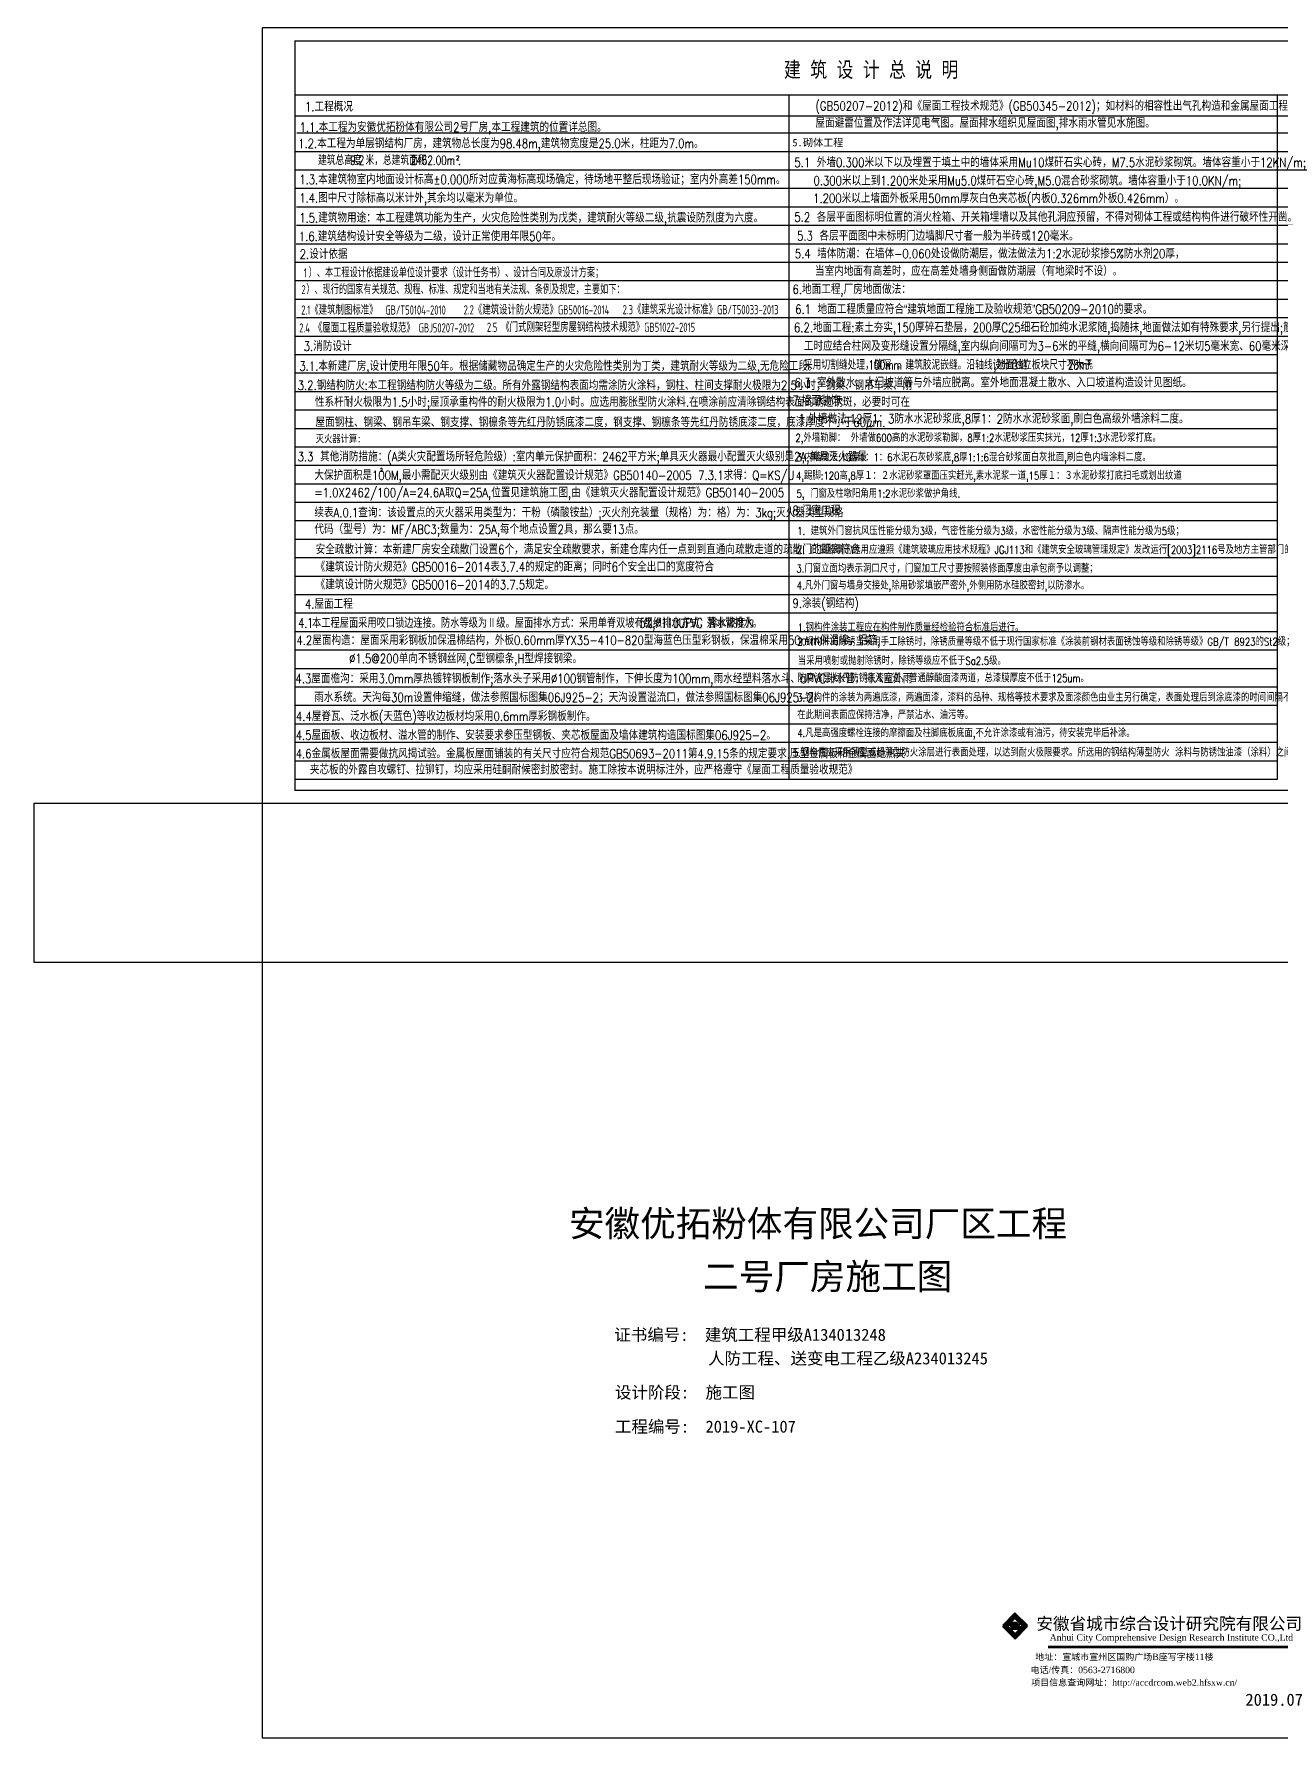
# Model space of a CAD drawing. Extents: x -17471 to 313636, y -71590 to 757901.
# Drawn here: x -17471 to 77988, y -71590 to 58925 of the extents above; entities that cross this region are included whole.
import ezdxf
from ezdxf.enums import TextEntityAlignment as Align

# ---------------------------------------------------------------- set-up
doc = ezdxf.new("R2010")
doc.units = 0
doc.header["$LTSCALE"] = 1000
doc.header["$MEASUREMENT"] = 0
for name, color, linetype in [('A_DE_DETAIL_3', 144, 'Continuous'), ('PUB_HATCH', 8, 'Continuous'), ('PUB_TEXT', 7, 'Continuous'), ('PUB_TITLE', 4, 'Continuous'), ('图框', 7, 'Continuous'), ('签名', 7, 'Continuous'), ('细线', 7, 'Continuous')]:
    doc.layers.add(name, color=color, linetype=linetype)
doc.layers.add('W文字', color=7, linetype='Continuous', lineweight=13)
doc.styles.add('-宋体', font='', dxfattribs={"width": 0.8})
doc.styles.add('GHF', font='times.ttf')
doc.styles.add('HZTXT', font='txt', dxfattribs={"width": 0.7, "height": 300, "bigfont": 'HZTXT'})
doc.styles.add('hztxt2', font='', dxfattribs={"height": 4})
doc.styles.add('STYLE2', font='', dxfattribs={"width": 0.8})
doc.styles.add('宋体', font='')
doc.styles.add('探索者', font='tssdeng.shx', dxfattribs={"width": 0.7, "bigfont": 'tssdchn.shx'})
doc.styles.get('-宋体').set_extended_font_data('SimSun')
doc.styles.get('hztxt2').set_extended_font_data('SimSun')
doc.styles.get('STYLE2').set_extended_font_data('SimSun')
doc.styles.get('宋体').set_extended_font_data('SimSun')
pattern_1 = [(0, (-1446272.6704, 595383.938), (2.673579817, 5.347159635), [0, -5.347159635])]

msp = doc.modelspace()

# ---------------------------------------------------------------- hatches: boundary and pattern name
msp.add_hatch(color=1).paths.add_polyline_path([(57297.9, -62751.5), (57622.4, -61998.6), (56686.5, -62960.5), (57989.7, -62960.5), (57773.5, -62751.5)])
at = {"layer": 'A_DE_DETAIL_3'}
for color, points in [(41, [(58133.8, -62964.5), (58575, -62964.5), (57622.4, -61998.6)]), (41, [(57108.5, -63057.3), (56675.8, -63057.3), (57635.1, -64031.7)]), (1, [(57257.8, -63054.4), (57470.5, -63277.7), (57952.6, -63277.7), (57635.1, -64031.7), (58575.7, -63054.4)])]:
    msp.add_hatch(color=color, dxfattribs=at).paths.add_polyline_path(points)
at = {"layer": 'PUB_TEXT'}
h = msp.add_hatch(dxfattribs=at)
h.set_pattern_fill('松散材料', color=256, scale=2.851818, style=0)
h.set_pattern_definition(pattern_1)
h.paths.add_polyline_path([(57622.4, -62441.4), (57622.4, -61998.6), (57297.9, -62751.5)])
h = msp.add_hatch(dxfattribs=at)
h.set_pattern_fill('松散材料', color=256, scale=2.851818, style=0)
h.set_pattern_definition(pattern_1)
h.paths.add_polyline_path([(58133.8, -62964.5), (57622.4, -61998.6), (57622.4, -62441.4)])
h = msp.add_hatch(dxfattribs=at)
h.set_pattern_fill('松散材料', color=256, scale=2.851818, style=0)
h.set_pattern_definition(pattern_1)
h.paths.add_polyline_path([(57108.5, -63057.3), (57635.1, -64031.7), (57635.1, -63582.6)])
h.paths.add_polyline_path([(57635.1, -64031.7), (57952.6, -63277.7), (57635.1, -63582.6)])

# ---------------------------------------------------------------- linework, layer by layer
for p, q in [((57297.9, -62751.5), (57622.4, -61998.6)), ((57622.4, -61998.6), (58133.8, -62964.5)), ((57635.1, -64031.7), (56675.8, -63057.3)), ((56675.8, -63057.3), (57108.5, -63057.3)), ((57108.5, -63057.3), (57635.1, -64031.7)), ((57257.8, -63054.4), (58575.7, -63054.4)), ((57470.5, -63277.7), (57257.8, -63054.4)), ((57952.6, -63277.7), (57470.5, -63277.7)), ((58575.7, -63054.4), (57635.1, -64031.7)), ((57952.6, -63277.7), (57635.1, -64031.7))]:
    msp.add_line(p, q)
msp.add_lwpolyline([(0, -12190.1), (-17471.2, -12190.1), (-17471.2, 0), (0, 0)], close=True)
at = {"layer": 'PUB_HATCH'}
for p, q in [((2500, 54267.4), (101528.4, 54267.4)), ((40333.8, 1853.1), (40333.8, 54267.4)), ((77732.5, 1853.1), (77732.5, 54267.4)), ((2500, 52661.1), (101528.4, 52661.1)), ((2652.9, 51353.1), (101506.6, 51353.1)), ((2540.6, 49938.8), (101528.4, 49938.8)), ((2500, 48524.5), (101528.4, 48524.5)), ((2500, 47110.2), (101524.4, 47110.2)), ((2618.4, 45695.9), (101524.4, 45695.9)), ((2618.9, 44281.7), (101524.4, 44281.7)), ((2594, 42867.4), (101524.4, 42867.4)), ((2500, 41453.1), (101524.4, 41453.1)), ((2500, 40038.8), (101524.4, 40038.8)), ((2500, 38624.5), (101528.4, 38624.5)), ((2609.6, 37210.2), (101528.4, 37210.2)), ((2609.6, 37210.2), (101528.4, 37210.2)), ((2500, 35795.9), (101528.4, 35795.9)), ((2500, 34381.7), (77732.5, 34381.7)), ((2500, 32967.4), (77732.5, 32967.4)), ((2500, 31553.1), (77732.5, 31553.1)), ((2500, 30138.8), (77732.5, 30138.8)), ((2500, 28724.5), (77732.5, 28724.5)), ((2500, 27310.2), (77732.5, 27310.2)), ((2500, 25895.9), (77732.5, 25895.9)), ((2500, 24481.7), (77732.5, 24481.7)), ((2500, 23067.4), (39681.1, 23067.4)), ((2500, 23067.4), (77732.5, 23067.4)), ((2500, 21653.1), (39681.1, 21653.1)), ((2500, 21653.1), (77732.5, 21653.1)), ((2500, 20238.8), (77732.5, 20238.8)), ((2500, 18824.5), (77732.5, 18824.5)), ((2500, 17410.2), (77732.5, 17410.2)), ((2500, 15995.9), (77732.5, 15995.9)), ((2500, 14581.7), (77732.5, 14581.7)), ((2500, 13167.4), (77732.5, 13167.4)), ((2500, 11753.1), (77732.5, 11753.1)), ((2500, 10338.8), (77732.5, 10338.8)), ((2500, 8924.5), (77732.5, 8924.5)), ((2500, 7510.2), (77732.5, 7510.2)), ((2500, 6095.9), (77732.5, 6095.9)), ((2500, 4681.7), (77732.5, 4681.7)), ((2500, 3267.4), (77732.5, 3267.4)), ((2500, 1853.1), (77732.5, 1853.1))]:
    msp.add_line(p, q, dxfattribs=at)
at = {"layer": 'PUB_TEXT'}
for p, q in [((57635.1, -63582.6), (57108.5, -63057.3)), ((57635.1, -63582.6), (57952.6, -63277.7)), ((57635.1, -64031.7), (57635.1, -63582.6))]:
    msp.add_line(p, q, dxfattribs=at)
for points in [[(57773.5, -62751.5), (57297.9, -62751.5), (57622.4, -62441.4), (58133.8, -62964.5), (58575, -62964.5), (57622.4, -61998.6), (56686.5, -62960.5), (57989.7, -62960.5), (57773.5, -62751.5)], [(57622.4, -61998.6), (57622.4, -62441.4)]]:
    msp.add_lwpolyline(points, dxfattribs=at)
at = {"layer": 'PUB_TITLE'}
for points in [[(0, 0), (126100, 0), (126100, 59400), (0, 59400)], [(0, -71590.1), (84100, -71590.1), (84100, -12190.1), (0, -12190.1)]]:
    msp.add_lwpolyline(points, close=True, dxfattribs=at)
at = {"layer": 'PUB_TITLE', "const_width": 100}
msp.add_lwpolyline([(2500, 1000), (125100, 1000), (125100, 58400), (2500, 58400)], close=True, dxfattribs=at)
at = {"layer": '签名', "const_width": 203.2}
msp.add_lwpolyline([(60158, -64626.6), (78735.9, -64626.6)], dxfattribs=at)

# ---------------------------------------------------------------- texts
at = {"color": 3, "style": 'HZTXT', "width": 0.8}
for s, height, p in [('1.工程概况', 707.14, (3271.4, 53002.7)), ('2.设计依据', 707.14, (2859.6, 41712)), ('6.地面工程,厂房地面做法：', 707.143, (40593.1, 39020.1)), ('7.墙面装饰:', 707.14, (40593.1, 30497.1)), ('8.门窗工程', 707.14, (40593.1, 22068.7)), ('4.屋面工程', 707.14, (3266.2, 14905.7)), ('9.涂装(钢结构)', 707.14, (40593.1, 14975.5))]:
    msp.add_text(s, height=height, dxfattribs=at).set_placement(p)
at = {"color": 7}
for s, height, style, width, p in [('(GB50207-2012)和《屋面工程技术规范》(GB50345-2012)；如材料的相容性出气孔构造和金属屋面工程施工技术等。', 707.143, 'HZTXT', 0.8, (42351.1, 53059.7)), ('1.1.本工程为安徽优拓粉体有限公司2号厂房,本工程建筑的位置详总图。', 707.143, 'HZTXT', 0.8, (2859.2, 51438.8)), ('屋面避雷位置及作法详见电气图。屋面排水组织见屋面图,排水雨水管见水施图。', 707.143, 'HZTXT', 0.8, (42351.1, 51751.6)), ('1.2.本工程为单层钢结构厂房，建筑物总长度为98.48m,建筑物宽度是25.0米，柱距为7.0m。 ', 707.143, 'HZTXT', 0.8, (2746.9, 50191.8)), ('建筑总高度', 707.14, 'HZTXT', 0.7, (4270.3, 48901.6)), ('9.2', 707.14, 'HZTXT', 0.7, (6745.3, 48901.6)), ('米，总建筑面积', 707.14, 'HZTXT', 0.7, (7900.3, 48901.6)), ('2462.00m', 707.14, 'HZTXT', 0.7, (11365.3, 48901.6)), ('2', 353.6, 'HZTXT', 0.7, (14830.3, 49255.2)), ('.', 707.1, 'HZTXT', 0.7, (14995.3, 48901.6)), ('5.1 外墙0.300米以下以及埋置于填土中的墙体采用Mu10煤矸石实心砖，M7.5水泥砂浆砌筑。墙体容重小于12KN/m;', 707.143, 'HZTXT', 0.8, (40739, 48735.2)), ('1.3.本建筑物室内地面设计标高%%P0.000所对应黄海标高现场确定，待场地平整后现场验证；室内外高差150mm。', 707.143, 'HZTXT', 0.8, (2824.7, 47431.8)), ('0.300米以上到1.200米处采用Mu5.0煤矸石空心砖,M5.0混合砂浆砌筑。墙体容重小于10.0KN/m;', 707.143, 'HZTXT', 0.8, (42197.8, 47332.4)), ('1.4.图中尺寸除标高以米计外,其余均以毫米为单位。', 707.143, 'HZTXT', 0.8, (2824.7, 46017.5)), ('1.200米以上墙面外板采用50mm厚灰白色夹芯板(内板0.326mm外板0.426mm）。', 707.143, 'HZTXT', 0.8, (42175.1, 45993)), ('1.5.建筑物用途：本工程建筑功能为生产，火灾危险性类别为戊类，建筑耐火等级二级,抗震设防烈度为六度。', 707.143, 'HZTXT', 0.8, (2825.2, 44495.9)), ('5.2 各层平面图标明位置的消火栓箱、开关箱埋墙以及其他孔洞应预留，不得对砌体工程或结构构件进行破坏性开凿。', 707.143, 'HZTXT', 0.8, (40739, 44549.6)), ('1.6.建筑结构设计安全等级为二级，设计正常使用年限50年。', 707.143, 'HZTXT', 0.8, (2795.9, 43074.2)), ('  5.3 各层平面图中未标明门边墙脚尺寸者一般为半砖或120毫米。', 707.143, 'HZTXT', 0.8, (39935.6, 43110.7)), ('5.4 墙体防潮：在墙体-0.060处设做防潮层，做法做法为1:2水泥砂浆掺5%%%防水剂20厚，', 707.143, 'HZTXT', 0.8, (40772.7, 41749.8)), ('当室内地面有高差时，应在高差处墙身侧面做防潮层（有地梁时不设）。', 707.143, 'HZTXT', 0.8, (42318.6, 40413.5)), ('6.1 地面工程质量应符合“建筑地面工程施工及验收规范”GB50209-2010的要求。', 707.143, 'HZTXT', 0.8, (40800.6, 37492.2)), ('6.2.地面工程:素土夯实,150厚碎石垫层，200厚C25细石砼加纯水泥浆随,捣随抹,地面做法如有特殊要求,另行提出;筋混凝土地面施', 707.143, 'HZTXT', 0.8, (40704.6, 36095.7)), ('工时应结合柱网及变形缝设置分隔缝,室内纵向间隔可为3-6米的平缝,横向间隔可为6-12米切5毫米宽、60毫米深的假缝,伸缩缝', 707.143, 'HZTXT', 0.8, (41462.1, 34666.8)), ('采用切割缝处理，缝深', 707.14, 'HZTXT', 0.7, (41471.8, 33229.7)), ('100mm', 707.14, 'HZTXT', 0.7, (46421.8, 33229.7)), ('，建筑胶泥嵌缝。沿轴线设分仓缝', 707.143, 'HZTXT', 0.7, (48566.8, 33229.7)), ('地面独立板块尺寸不大于', 707.143, 'HZTXT', 0.7, (56239.3, 33229.7)), ('28m', 707.14, 'HZTXT', 0.7, (61684.3, 33229.7)), ('2', 353.6, 'HZTXT', 0.7, (63169.3, 33583.3)), ('3.1.本新建厂房,设计使用年限50年。根据储藏物品确定生产的火灾危险性类别为丁类，建筑耐火等级为二级,无危险工段。', 707.143, 'HZTXT', 0.8, (2837.3, 33135.1)), ('6.3 室外散水、大门坡道等与外墙应脱离。室外地面混凝土散水、入口坡道构造设计见图纸。', 707.143, 'HZTXT', 0.8, (40755.3, 31869.5)), (',', 707.1, 'HZTXT', 0.7, (55991.8, 33229.7)), ('。', 707.1, 'HZTXT', 0.7, (63334.3, 33229.7)), ('3.2.钢结构防火:本工程钢结构防火等级为二级。所有外露钢结构表面均需涂防火涂料，钢柱、柱间支撑耐火极限为2.5小时；钢梁、钢吊车梁、刚', 707.143, 'HZTXT', 0.8, (2711.2, 31661.6)), ('性系杆耐火极限为1.5小时;屋顶承重构件的耐火极限为1.0小时。应选用膨胀型防火涂料.在喷涂前应清除钢结构表面的锈迹锈斑，必要时可在', 707.143, 'HZTXT', 0.8, (4031.2, 30379.3)), ('屋面钢柱、钢梁、钢吊车梁、钢支撑、钢檩条等先红丹防锈底漆二度，钢支撑、钢檩条等先红丹防锈底漆二度，底漆厚度不小于60μm.', 707.143, 'HZTXT', 0.8, (4071.7, 28833)), (' 1,外墙做法:12厚1：3防水水泥砂浆底,8厚1：2防水水泥砂浆面,刷白色高级外墙涂料二度。', 707.143, 'HZTXT', 0.8, (40568.5, 29101.5)), ('灭火器计算:', 565.71, '-宋体', 0.8, (4095.3, 27659.8, 0)), ('2,外墙勒脚： 外墙做600高的水泥砂浆勒脚，8厚1:2水泥砂浆压实抹光，12厚1:3水泥砂浆打底。', 594, 'HZTXT', 0.8, (40818, 27696.9)), ('3.3 其他消防措施：(A类火灾配置场所轻危险级）:室内单元保护面积：2462平方米;单具灭火器最小配置灭火级别是2A,单具灭火器最', 707.143, 'HZTXT', 0.8, (2705.5, 26199.7)), ('3,内墙做法:10厚1：1：6水泥石灰砂浆底,8厚1:1:6混合砂浆面白灰批面,刷白色内墙涂料二度。', 594, 'HZTXT', 0.8, (40913, 26203)), ('大保护面积是100M,最小需配灭火级别由《建筑灭火器配置设计规范》GB50140-2005 7.3.1求得：Q=KS/U ', 707.143, 'HZTXT', 0.8, (3987.3, 24769.5)), ('2', 254.6, 'HZTXT', 0.8, (9026.3, 25408.8)), ('4,踢脚:120高,8厚１：２水泥砂浆罩面压实赶光,素水泥浆一道,15厚１：３水泥砂浆打底扫毛或划出纹道', 594, 'HZTXT', 0.8, (40867, 24796.3)), ('=1.0X2462/100/A=24.6A取Q=25A,位置见建筑施工图,由《建筑灭火器配置设计规范》GB50140-2005 ', 707.143, 'HZTXT', 0.8, (3987.3, 23444.1)), ('5, 门窗及柱墩阳角用1:2水泥砂浆做护角线.', 594, 'HZTXT', 0.8, (40905.1, 23420)), ('续表A.0.1查询：该设置点的灭火器采用类型为：干粉（磷酸铵盐）;灭火剂充装量（规格）为：格）为：3kg;灭火器类型规格', 707.143, 'HZTXT', 0.8, (3987.3, 21914.9)), ('代码（型号）为：MF/ABC3;数量为：25A,每个地点设置2具，那么要13点。', 707.143, 'HZTXT', 0.8, (3987.3, 20638.2)), ('1. 建筑外门窗抗风压性能分级为3级，气密性能分级为3级，水密性能分级为3级、隔声性能分级为5级；', 594, 'HZTXT', 0.8, (40951.4, 20559.8)), ('安全疏散计算：本新建厂房安全疏散门设置6个，满足安全疏散要求，新建仓库内任一点到到直通向疏散走道的疏散门的距离符合', 707.143, 'HZTXT', 0.8, (4084.3, 19090.4)), ('2. 门窗玻璃的选用应遵照《建筑玻璃应用技术规程》JGJ113和《建筑安全玻璃管理规定》发改运行[2003]2116号及地方主管部门的有关规定；', 594, 'HZTXT', 0.8, (40923.2, 19120.8)), ('《建筑设计防火规范》GB50016-2014表3.7.4的规定的距离；同时6个安全出口的宽度符合', 707.143, 'HZTXT', 0.8, (4084.3, 17756.7)), ('3.门窗立面均表示洞口尺寸，门窗加工尺寸要按照装修面厚度由承包商予以调整；', 594, 'HZTXT', 0.8, (40891.3, 17687.1)), ('《建筑设计防火规范》GB50016-2014的3.7.5规定。', 707.143, 'HZTXT', 0.8, (4084.3, 16390)), ('4.凡外门窗与墙身交接处,除用砂浆填嵌严密外,外侧用防水硅胶密封,以防渗水。', 594, 'HZTXT', 0.8, (40924.4, 16385.6)), ('4.1', 746.2, 'HZTXT', 0.7, (2768.9, 13445.7)), ('本工程屋面采用咬口锁边连接。防水等级为Ⅱ级。屋面排水方式：采用单脊双坡有组织排水方式，排水坡度为', 746.2, 'HZTXT', 0.7, (3813.6, 13445.7)), ('5%%%,%%C110UPVC', 746.2, 'HZTXT', 0.7, (28885.9, 13445.7)), ('落水管排水。', 746.2, 'HZTXT', 0.7, (34022.3, 13445.7)), ('  1.钢构件涂装工程应在构件制作质量经检验符合标准后进行。', 594, 'HZTXT', 0.8, (40139.6, 13173)), ('4.2屋面构造：屋面采用彩钢板加保温棉结构，外板0.60mm厚YX35-410-820型海蓝色压型彩钢板，保温棉采用50mm保温棉，铝箔,', 707.143, 'HZTXT', 0.8, (2611.6, 12134)), ('  2.钢构件的除锈当采用手工除锈时，除锈质量等级不低于现行国家标准《涂装前钢材表面锈蚀等级和除锈等级》GB/T 8923的St2级；', 594, 'HZTXT', 0.8, (40110.8, 12079.5)), ('%%C1.5@200单向不锈钢丝网,C型钢檩条,H型焊接钢梁。', 707.143, 'HZTXT', 0.8, (6647.8, 10735.3)), ('  当采用喷射或抛射除锈时，除锈等级应不低于Sa2.5级。', 594, 'HZTXT', 0.8, (40156.5, 10616.6)), ('4.3屋面檐沟：采用3.0mm厚热镀锌钢板制作;落水头子采用%%C100钢管制作，下伸长度为100mm,雨水经塑料落水斗、UPVC排水管，排入室外雨', 707.143, 'HZTXT', 0.8, (2538.2, 9202.7)), (' 防腐涂层:红丹防锈底漆两道，普通醇酸面漆两道，总漆膜厚度不低于125um。', 594, 'HZTXT', 0.8, (40551.7, 9290.4)), ('雨水系统。天沟每30m设置伸缩缝，做法参照国标图集06J925-2；天沟设置溢流口，做法参照国标图集06J925-2。', 707.143, 'HZTXT', 0.8, (3977.9, 7759.2)), ('  3.钢构件的涂装为两遍底漆，两遍面漆，漆料的品种、规格等技术要求及面漆颜色由业主另行确定，表面处理后到涂底漆的时间间隔不应超过6h，', 594, 'HZTXT', 0.8, (40110.8, 7806.5)), ('4.4屋脊瓦、泛水板(天蓝色)等收边板材均采用0.6mm厚彩钢板制作。', 707.143, 'HZTXT', 0.8, (2573.7, 6313.7)), ('  在此期间表面应保持洁净，严禁沾水、油污等。', 594, 'HZTXT', 0.8, (40110.8, 6463.6)), ('4.5屋面板、收边板材、溢水管的制作、安装要求参压型钢板、夹芯板屋面及墙体建筑构造国标图集06J925-2。', 707.143, 'HZTXT', 0.8, (2559.8, 4865.8)), ('  4.凡是高强度螺栓连接的摩擦面及柱脚底板底面,不允许涂漆或有油污，待安装完毕后补涂。', 594, 'HZTXT', 0.8, (40110.8, 5080.5)), ('4.6金属板屋面需要做抗风揭试验。金属板屋面铺装的有关尺寸应符合规范GB50693-2011第4.9.15条的规定要求.压型金属板和金属面绝热夹', 707.143, 'HZTXT', 0.8, (2559.8, 3451.6)), ('5.钢构件应采用薄型或超薄型防火涂层进行表面处理，以达到耐火极限要求。所选用的钢结构薄型防火 涂料与防锈蚀油漆（涂料）之间应进行相容性试验。', 594, 'HZTXT', 0.8, (40627.5, 3591.6)), ('夹芯板的外露自攻螺钉、拉铆钉，均应采用硅酮耐候密封胶密封。施工除按本说明标注外，应严格遵守《屋面工程质量验收规范》', 707.143, 'HZTXT', 0.8, (3643.6, 2221))]:
    msp.add_text(s, height=height, dxfattribs=dict(at, style=style, width=width)).set_placement(p)
at = {"color": 3, "style": 'hztxt2'}
for s, p in [('砌体工程', (41397.6, 50327.9)), ('5.', (40593.1, 50327.9))]:
    msp.add_text(s, height=565.71, dxfattribs=at).set_placement(p)
at = {"color": 3, "style": 'HZTXT', "width": 0.8}
msp.add_text('3.消防设计', height=707.14, dxfattribs=at).set_placement((3172.8, 35010.3), align=Align.MIDDLE_LEFT)
at = {"layer": 'W文字', "style": '探索者', "width": 0.7}
for s, height, p in [('1', 688.5, (3179.1, 40293.6)), ('）、本工程设计依据建设单位设计要求（设计任务书）、设计合同及原设计方案；', 688.493, (3549.8, 40293.6)), ('2', 686.6, (3000.3, 39008.6)), ('）、现行的国家有关规范、规程、标准、规定和当地有关法规、条例及规定，主要如下：', 686.569, (3370, 39008.6)), ('  2.1《建筑制图标准》  GB/T50104-2010', 707.143, (2380.1, 37435.1)), ('  2.2《建筑设计防火规范》GB50016-2014 ', 707.143, (14816.1, 37445.7)), ('2.3《建筑采光设计标准》GB/T50033-2013', 707.143, (27590.2, 37460.4)), ('  2.4 《屋面工程质量验收规范》 GBJ50207-2012', 707.143, (2230.6, 36066.6)), ('  2.5 《门式刚架轻型房屋钢结构技术规范》GB51022-2015', 707.143, (16592.5, 36115.4))]:
    msp.add_text(s, height=height, dxfattribs=at).set_placement(p)
at = {"layer": '图框', "style": '宋体'}
for s, height, p in [('安徽优拓粉体有限公司厂区工程', 1997.238, (23478.4, -33186)), ('二号厂房施工图', 1997.24, (33750.6, -37237.8))]:
    msp.add_text(s, height=height, dxfattribs=at).set_placement(p)
at = {"layer": '图框', "color": 4, "style": '宋体'}
for s, height, p in [('证书编号:  建筑工程甲级A134013248 ', 924.647, (26953.6, -41171.1)), ('人防工程、送变电工程乙级A234013245 ', 924.647, (34133.2, -42976.2)), ('设计阶段:  施工图', 924.65, (27001.8, -45583)), ('工程编号:  2019-XC-107', 924.647, (27001.8, -48205.1))]:
    msp.add_text(s, height=height, dxfattribs=at).set_placement(p)
at = {"layer": '图框', "style": '宋体'}
for s, height, p in [('安徽省城市综合设计研究院有限公司', 932.342, (69436.5, -62813.7)), ('2019.07', 924.65, (77471.2, -68668.7))]:
    msp.add_text(s, height=height, dxfattribs=at).set_placement(p, align=Align.MIDDLE)
at = {"layer": '图框', "color": 4, "style": 'GHF'}
for s, p in [('Anhui City Comprehensive Design Research Institute CO.,Ltd', (69601.9, -63957.6)), ('地址：宣城市宣州区国购广场B座写字楼11楼', (66000.9, -65365.3)), ('电话/传真：0563-2716800', (62809.5, -66365.8)), ('项目信息查询网址：http://accdrcom.web2.hfsxw.cn/', (66756.4, -67374.9))]:
    msp.add_text(s, height=492.442, dxfattribs=at).set_placement(p, align=Align.MIDDLE)
at = {"layer": '细线', "style": 'STYLE2', "width": 0.8}
for s, p in [('建', (39943, 55615.2)), ('筑', (41953, 55615.2)), ('设', (43963, 55615.2)), ('计', (45973, 55615.2)), ('总', (47983, 55615.2)), ('说', (49993, 55615.2)), ('明', (52002.9, 55615.2))]:
    msp.add_text(s, height=1177.7, dxfattribs=at).set_placement(p)

doc.saveas('drawing.dxf')
